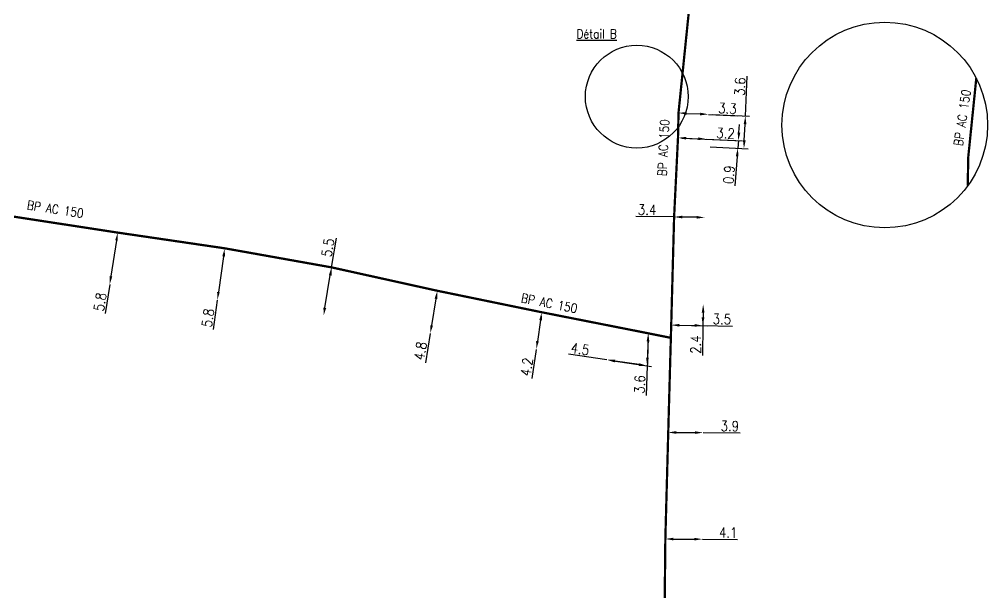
# Model space of a CAD drawing. Header units: millimetres. Extents: x 183997 to 185000, y 127999 to 129007.
# Drawn here: x 184881.2 to 184988.4, y 128350.5 to 128414 of the extents above; entities that cross this region are included whole.
import ezdxf
from ezdxf.enums import TextEntityAlignment as Align

# ---------------------------------------------------------------- set-up
doc = ezdxf.new("R2010")
doc.units = ezdxf.units.MM
doc.header["$PDMODE"] = 34
doc.linetypes.add('L_25_AP', pattern=[2000, 1000, 1000])
doc.layers.get('DEFPOINTS').update_dxf_attribs({"linetype": 'CONTINUOUS'})
doc.layers.add('L_150', color=1, linetype='CONTINUOUS')
doc.layers.add('L_900', color=7, linetype='CONTINUOUS')
doc.styles.get("Standard").update_dxf_attribs({"font": 'romans.shx', "width": 0.85})
doc.dimstyles.get("Standard").update_dxf_attribs({"dimtxt": 1.5, "dimasz": 1.2, "dimexe": 0.625, "dimexo": 0.625, "dimgap": 0.25, "dimtad": 1, "dimdec": 1, "dimzin": 0, "dimdsep": 46, "dimtxsty": 'Standard', "dimcen": -0.5, "dimadec": 0, "dimazin": 0, "dimtfac": 1, "dimtdec": 1, "dimtmove": 0, "dimatfit": 3, "dimfxl": 0, "dimtolj": 1, "dimtzin": 0, "dimarcsym": 0})

# ---------------------------------------------------------------- blocks, each defined once
blk = doc.blocks.new('*D159')
at = {"layer": 'DEFPOINTS', "color": 0, "linetype": 'Continuous', "transparency": 16777216}
for p in [(184957.48, 128403.45), (184957.2, 128399.86), (184961.42, 128399.67)]:
    blk.add_point(p, dxfattribs=at)
at = {"layer": 'L_150', "color": 0, "linetype": 'Continuous', "lineweight": -2, "transparency": 16777216}
for p, q in [((184961.58, 128403.26), (184961.79, 128407.68)), ((184957.94, 128403.43), (184962.05, 128403.24)), ((184961.46, 128400.57), (184961.54, 128402.36)), ((184957.67, 128399.84), (184961.89, 128399.65))]:
    blk.add_line(p, q, dxfattribs=at)
at = {"layer": 'L_150', "color": 0, "linetype": 'Continuous', "transparency": 16777216}
for points in [[(184961.39, 128402.37), (184961.69, 128402.36), (184961.58, 128403.26)], [(184961.31, 128400.57), (184961.61, 128400.56), (184961.42, 128399.67)]]:
    blk.add_solid(points, dxfattribs=at)
at = {"layer": 'L_150', "color": 0, "linetype": 'Continuous', "transparency": 16777216, "insert": (184960.98, 128406.53), "char_height": 1.125, "attachment_point": 5, "rotation": 87.3581}
blk.add_mtext('\\A1;3.6', dxfattribs=at)
blk = doc.blocks.new('*D1314')
at = {"layer": 'DEFPOINTS', "color": 0, "linetype": 'Continuous', "transparency": 16777216}
for p in [(184954.18, 128403.61), (184957.48, 128403.45), (184957.48, 128403.45)]:
    blk.add_point(p, dxfattribs=at)
at = {"layer": 'L_150', "color": 0, "linetype": 'Continuous', "lineweight": -2, "transparency": 16777216}
for p, q in [((184955.08, 128403.56), (184956.58, 128403.49)), ((184957.48, 128403.45), (184960.75, 128403.3))]:
    blk.add_line(p, q, dxfattribs=at)
at = {"layer": 'L_150', "color": 0, "linetype": 'Continuous', "transparency": 16777216}
for points in [[(184955.09, 128403.71), (184955.07, 128403.41), (184954.18, 128403.61)], [(184956.58, 128403.64), (184956.57, 128403.34), (184957.48, 128403.45)]]:
    blk.add_solid(points, dxfattribs=at)
at = {"layer": 'L_150', "color": 0, "linetype": 'Continuous', "transparency": 16777216, "insert": (184959.6, 128404.11), "char_height": 1.125, "attachment_point": 5, "rotation": 357.3581}
blk.add_mtext('\\A1;3.3', dxfattribs=at)
blk = doc.blocks.new('*D1315')
at = {"layer": 'DEFPOINTS', "color": 0, "linetype": 'Continuous', "transparency": 16777216}
for p in [(184956.91, 128382.41), (184956.91, 128382.41), (184953.37, 128380.12)]:
    blk.add_point(p, dxfattribs=at)
at = {"layer": 'L_150', "color": 0, "linetype": 'Continuous', "lineweight": -2, "transparency": 16777216}
for p, q in [((184956.9, 128381.51), (184956.89, 128380.96)), ((184953.84, 128380.11), (184957.34, 128380.05)), ((184956.87, 128380.06), (184956.82, 128376.74))]:
    blk.add_line(p, q, dxfattribs=at)
at = {"layer": 'L_150', "color": 0, "linetype": 'Continuous', "transparency": 16777216}
for points in [[(184956.75, 128381.51), (184957.05, 128381.51), (184956.91, 128382.41)], [(184956.74, 128380.96), (184957.04, 128380.96), (184956.87, 128380.06)]]:
    blk.add_solid(points, dxfattribs=at)
at = {"layer": 'L_150', "color": 0, "linetype": 'Continuous', "transparency": 16777216, "insert": (184956.09, 128377.96), "char_height": 1.125, "attachment_point": 5, "rotation": 89.0441}
blk.add_mtext('\\A1;2.4', dxfattribs=at)
blk = doc.blocks.new('*D1316')
at = {"layer": 'DEFPOINTS', "color": 0, "linetype": 'Continuous', "transparency": 16777216}
for p in [(184954.12, 128400.85), (184957.27, 128400.71), (184957.27, 128400.71)]:
    blk.add_point(p, dxfattribs=at)
at = {"layer": 'L_150', "color": 0, "linetype": 'Continuous', "lineweight": -2, "transparency": 16777216}
for p, q in [((184955.02, 128400.81), (184956.37, 128400.75)), ((184957.27, 128400.71), (184960.54, 128400.56))]:
    blk.add_line(p, q, dxfattribs=at)
at = {"layer": 'L_150', "color": 0, "linetype": 'Continuous', "transparency": 16777216}
for points in [[(184955.03, 128400.96), (184955.01, 128400.66), (184954.12, 128400.85)], [(184956.38, 128400.9), (184956.36, 128400.6), (184957.27, 128400.71)]]:
    blk.add_solid(points, dxfattribs=at)
at = {"layer": 'L_150', "color": 0, "linetype": 'Continuous', "transparency": 16777216, "insert": (184959.39, 128401.36), "char_height": 1.125, "attachment_point": 5, "rotation": 357.3581}
blk.add_mtext('\\A1;3.2', dxfattribs=at)
blk = doc.blocks.new('*D1317')
at = {"layer": 'DEFPOINTS', "color": 0, "linetype": 'Continuous', "transparency": 16777216}
for p in [(184954.12, 128400.85), (184957.2, 128399.86), (184960.74, 128399.7)]:
    blk.add_point(p, dxfattribs=at)
at = {"layer": 'L_150', "color": 0, "linetype": 'Continuous', "lineweight": -2, "transparency": 16777216}
for p, q in [((184960.87, 128401.44), (184960.94, 128402.34)), ((184954.59, 128400.83), (184961.27, 128400.52)), ((184957.67, 128399.84), (184961.2, 128399.68)), ((184960.8, 128400.55), (184960.74, 128399.7)), ((184960.67, 128398.8), (184960.42, 128395.55))]:
    blk.add_line(p, q, dxfattribs=at)
at = {"layer": 'L_150', "color": 0, "linetype": 'Continuous', "transparency": 16777216}
for points in [[(184960.72, 128401.46), (184961.02, 128401.43), (184960.8, 128400.55)], [(184960.52, 128398.81), (184960.82, 128398.79), (184960.74, 128399.7)]]:
    blk.add_solid(points, dxfattribs=at)
at = {"layer": 'L_150', "color": 0, "linetype": 'Continuous', "transparency": 16777216, "insert": (184959.76, 128396.77), "char_height": 1.125, "attachment_point": 5, "rotation": 85.6722}
blk.add_mtext('\\A1;0.9', dxfattribs=at)
blk = doc.blocks.new('*D1319')
at = {"layer": 'DEFPOINTS', "color": 0, "linetype": 'Continuous', "transparency": 16777216}
for p in [(184953.69, 128392.09), (184957.07, 128392.03), (184957.07, 128392.03)]:
    blk.add_point(p, dxfattribs=at)
at = {"layer": 'L_150', "color": 0, "linetype": 'Continuous', "lineweight": -2, "transparency": 16777216}
for p, q in [((184953.69, 128392.09), (184949.47, 128392.16)), ((184956.17, 128392.05), (184954.59, 128392.08))]:
    blk.add_line(p, q, dxfattribs=at)
at = {"layer": 'L_150', "color": 0, "linetype": 'Continuous', "transparency": 16777216}
for points in [[(184954.6, 128392.23), (184954.59, 128391.93), (184953.69, 128392.09)], [(184956.18, 128392.2), (184956.17, 128391.9), (184957.07, 128392.03)]]:
    blk.add_solid(points, dxfattribs=at)
at = {"layer": 'L_150', "color": 0, "linetype": 'Continuous', "transparency": 16777216, "insert": (184950.7, 128392.89), "char_height": 1.125, "attachment_point": 5, "rotation": 359.0441}
blk.add_mtext('\\A1;3.4', dxfattribs=at)
blk = doc.blocks.new('*D1321')
at = {"layer": 'DEFPOINTS', "color": 0, "linetype": 'Continuous', "transparency": 16777216}
for p in [(184956.91, 128382.41), (184953.37, 128380.12), (184956.87, 128380.06)]:
    blk.add_point(p, dxfattribs=at)
at = {"layer": 'L_150', "color": 0, "linetype": 'Continuous', "lineweight": -2, "transparency": 16777216}
for p, q in [((184956.91, 128381.94), (184956.87, 128379.59)), ((184954.27, 128380.1), (184955.97, 128380.08)), ((184956.87, 128380.06), (184960.15, 128380.01))]:
    blk.add_line(p, q, dxfattribs=at)
at = {"layer": 'L_150', "color": 0, "linetype": 'Continuous', "transparency": 16777216}
for points in [[(184954.28, 128380.25), (184954.27, 128379.95), (184953.37, 128380.12)], [(184955.98, 128380.23), (184955.97, 128379.93), (184956.87, 128380.06)]]:
    blk.add_solid(points, dxfattribs=at)
at = {"layer": 'L_150', "color": 0, "linetype": 'Continuous', "transparency": 16777216, "insert": (184958.98, 128380.78), "char_height": 1.125, "attachment_point": 5, "rotation": 359.0441}
blk.add_mtext('\\A1;3.5', dxfattribs=at)
blk = doc.blocks.new('*D1325')
at = {"layer": 'DEFPOINTS', "color": 0, "linetype": 'Continuous', "transparency": 16777216}
for p in [(184953.04, 128368.23), (184956.89, 128368.21), (184956.89, 128368.21)]:
    blk.add_point(p, dxfattribs=at)
at = {"layer": 'L_150', "color": 0, "linetype": 'Continuous', "lineweight": -2, "transparency": 16777216}
for p, q in [((184953.94, 128368.23), (184955.99, 128368.22)), ((184956.89, 128368.21), (184961.02, 128368.19))]:
    blk.add_line(p, q, dxfattribs=at)
at = {"layer": 'L_150', "color": 0, "linetype": 'Continuous', "transparency": 16777216}
for points in [[(184953.94, 128368.38), (184953.94, 128368.08), (184953.04, 128368.23)], [(184955.99, 128368.37), (184955.99, 128368.07), (184956.89, 128368.21)]]:
    blk.add_solid(points, dxfattribs=at)
at = {"layer": 'L_150', "color": 0, "linetype": 'Continuous', "transparency": 16777216, "insert": (184959.86, 128368.94), "char_height": 1.125, "attachment_point": 5, "rotation": 359.6716}
blk.add_mtext('\\A1;3.9', dxfattribs=at)
blk = doc.blocks.new('*D1327')
at = {"layer": 'DEFPOINTS', "color": 0, "linetype": 'Continuous', "transparency": 16777216}
for p in [(184952.72, 128356.44), (184956.82, 128356.42), (184956.82, 128356.42)]:
    blk.add_point(p, dxfattribs=at)
at = {"layer": 'L_150', "color": 0, "linetype": 'Continuous', "lineweight": -2, "transparency": 16777216}
for p, q in [((184953.62, 128356.43), (184955.92, 128356.42)), ((184956.82, 128356.42), (184960.72, 128356.39))]:
    blk.add_line(p, q, dxfattribs=at)
at = {"layer": 'L_150', "color": 0, "linetype": 'Continuous', "transparency": 16777216}
for points in [[(184953.62, 128356.58), (184953.62, 128356.28), (184952.72, 128356.44)], [(184955.92, 128356.57), (184955.92, 128356.27), (184956.82, 128356.42)]]:
    blk.add_solid(points, dxfattribs=at)
at = {"layer": 'L_150', "color": 0, "linetype": 'Continuous', "transparency": 16777216, "insert": (184959.68, 128357.15), "char_height": 1.125, "attachment_point": 5, "rotation": 359.6716}
blk.add_mtext('\\A1;4.1', dxfattribs=at)
blk = doc.blocks.new('*D1344')
at = {"layer": 'DEFPOINTS', "color": 0, "linetype": 'Continuous', "transparency": 16777216}
for p in [(184950.83, 128379.21), (184946.26, 128376.27), (184946.26, 128376.27)]:
    blk.add_point(p, dxfattribs=at)
at = {"layer": 'L_150', "color": 0, "linetype": 'Continuous', "lineweight": -2, "transparency": 16777216}
for p, q in [((184950.81, 128378.74), (184950.69, 128375.14)), ((184946.26, 128376.27), (184942, 128376.9)), ((184949.82, 128375.74), (184947.15, 128376.14))]:
    blk.add_line(p, q, dxfattribs=at)
at = {"layer": 'L_150', "color": 0, "linetype": 'Continuous', "transparency": 16777216}
for points in [[(184947.17, 128376.29), (184947.12, 128375.99), (184946.26, 128376.27)], [(184949.84, 128375.89), (184949.8, 128375.59), (184950.71, 128375.61)]]:
    blk.add_solid(points, dxfattribs=at)
at = {"layer": 'L_150', "color": 0, "linetype": 'Continuous', "transparency": 16777216, "insert": (184943.28, 128377.47), "char_height": 1.125, "attachment_point": 5, "rotation": 351.5529}
blk.add_mtext('\\A1;4.5', dxfattribs=at)
blk = doc.blocks.new('*D1350')
at = {"layer": 'DEFPOINTS', "color": 0, "linetype": 'Continuous', "transparency": 16777216}
for p in [(184939.04, 128381.54), (184938.43, 128377.43), (184938.43, 128377.43)]:
    blk.add_point(p, dxfattribs=at)
at = {"layer": 'L_150', "color": 0, "linetype": 'Continuous', "lineweight": -2, "transparency": 16777216}
for p, q in [((184938.91, 128380.65), (184938.56, 128378.32)), ((184938.43, 128377.43), (184937.95, 128374.19))]:
    blk.add_line(p, q, dxfattribs=at)
at = {"layer": 'L_150', "color": 0, "linetype": 'Continuous', "transparency": 16777216}
for points in [[(184938.76, 128380.67), (184939.06, 128380.63), (184939.04, 128381.54)], [(184938.42, 128378.35), (184938.71, 128378.3), (184938.43, 128377.43)]]:
    blk.add_solid(points, dxfattribs=at)
at = {"layer": 'L_150', "color": 0, "linetype": 'Continuous', "transparency": 16777216, "insert": (184937.38, 128375.48), "char_height": 1.125, "attachment_point": 5, "rotation": 81.5529}
blk.add_mtext('\\A1;4.2', dxfattribs=at)
blk = doc.blocks.new('*D1351')
at = {"layer": 'DEFPOINTS', "color": 0, "linetype": 'Continuous', "transparency": 16777216}
for p in [(184927.48, 128383.92), (184926.7, 128379.19), (184926.7, 128379.19)]:
    blk.add_point(p, dxfattribs=at)
at = {"layer": 'L_150', "color": 0, "linetype": 'Continuous', "lineweight": -2, "transparency": 16777216}
for p, q in [((184927.33, 128383.03), (184926.85, 128380.07)), ((184926.7, 128379.19), (184926.17, 128375.95))]:
    blk.add_line(p, q, dxfattribs=at)
at = {"layer": 'L_150', "color": 0, "linetype": 'Continuous', "transparency": 16777216}
for points in [[(184927.19, 128383.06), (184927.48, 128383.01), (184927.48, 128383.92)], [(184926.7, 128380.1), (184926.99, 128380.05), (184926.7, 128379.19)]]:
    blk.add_solid(points, dxfattribs=at)
at = {"layer": 'L_150', "color": 0, "linetype": 'Continuous', "transparency": 16777216, "insert": (184925.62, 128377.25), "char_height": 1.125, "attachment_point": 5, "rotation": 80.6258}
blk.add_mtext('\\A1;4.8', dxfattribs=at)
blk = doc.blocks.new('*D1352')
at = {"layer": 'DEFPOINTS', "color": 0, "linetype": 'Continuous', "transparency": 16777216}
for p in [(184950.83, 128379.21), (184946.26, 128376.27), (184950.71, 128375.61)]:
    blk.add_point(p, dxfattribs=at)
at = {"layer": 'L_150', "color": 0, "linetype": 'Continuous', "lineweight": -2, "transparency": 16777216}
for p, q in [((184950.8, 128378.31), (184950.74, 128376.51)), ((184946.72, 128376.2), (184951.17, 128375.54)), ((184950.71, 128375.61), (184950.6, 128372.33))]:
    blk.add_line(p, q, dxfattribs=at)
at = {"layer": 'L_150', "color": 0, "linetype": 'Continuous', "transparency": 16777216}
for points in [[(184950.65, 128378.31), (184950.95, 128378.3), (184950.83, 128379.21)], [(184950.59, 128376.51), (184950.89, 128376.51), (184950.71, 128375.61)]]:
    blk.add_solid(points, dxfattribs=at)
at = {"layer": 'L_150', "color": 0, "linetype": 'Continuous', "transparency": 16777216, "insert": (184949.89, 128373.55), "char_height": 1.125, "attachment_point": 5, "rotation": 88.1205}
blk.add_mtext('\\A1;3.6', dxfattribs=at)
blk = doc.blocks.new('*D1354')
at = {"layer": 'DEFPOINTS', "color": 0, "linetype": 'Continuous', "transparency": 16777216}
for p in [(184915.77, 128386.51), (184914.89, 128381.14), (184914.89, 128381.14)]:
    blk.add_point(p, dxfattribs=at)
at = {"layer": 'L_150', "color": 0, "linetype": 'Continuous', "lineweight": -2, "transparency": 16777216}
for p, q in [((184915.77, 128386.51), (184916.31, 128389.75)), ((184915.03, 128382.02), (184915.63, 128385.63))]:
    blk.add_line(p, q, dxfattribs=at)
at = {"layer": 'L_150', "color": 0, "linetype": 'Continuous', "transparency": 16777216}
for points in [[(184915.48, 128385.65), (184915.77, 128385.6), (184915.77, 128386.51)], [(184914.88, 128382.05), (184915.18, 128382), (184914.89, 128381.14)]]:
    blk.add_solid(points, dxfattribs=at)
at = {"layer": 'L_150', "color": 0, "linetype": 'Continuous', "transparency": 16777216, "insert": (184915.37, 128388.7), "char_height": 1.125, "attachment_point": 5, "rotation": 80.6258}
blk.add_mtext('\\A1;5.5', dxfattribs=at)
blk = doc.blocks.new('*D1355')
at = {"layer": 'DEFPOINTS', "color": 0, "linetype": 'Continuous', "transparency": 16777216}
for p in [(184892.1, 128390.36), (184891.22, 128384.63), (184891.22, 128384.63)]:
    blk.add_point(p, dxfattribs=at)
at = {"layer": 'L_150', "color": 0, "linetype": 'Continuous', "lineweight": -2, "transparency": 16777216}
for p, q in [((184891.96, 128389.47), (184891.36, 128385.52)), ((184891.22, 128384.63), (184890.72, 128381.39))]:
    blk.add_line(p, q, dxfattribs=at)
at = {"layer": 'L_150', "color": 0, "linetype": 'Continuous', "transparency": 16777216}
for points in [[(184891.82, 128389.5), (184892.11, 128389.45), (184892.1, 128390.36)], [(184891.21, 128385.54), (184891.5, 128385.5), (184891.22, 128384.63)]]:
    blk.add_solid(points, dxfattribs=at)
at = {"layer": 'L_150', "color": 0, "linetype": 'Continuous', "transparency": 16777216, "insert": (184890.16, 128382.68), "char_height": 1.125, "attachment_point": 5, "rotation": 81.2537}
blk.add_mtext('\\A1;5.8', dxfattribs=at)
blk = doc.blocks.new('*D1356')
at = {"layer": 'DEFPOINTS', "color": 0, "linetype": 'Continuous', "transparency": 16777216}
for p in [(184903.95, 128388.62), (184903.13, 128382.88), (184903.13, 128382.88)]:
    blk.add_point(p, dxfattribs=at)
at = {"layer": 'L_150', "color": 0, "linetype": 'Continuous', "lineweight": -2, "transparency": 16777216}
for p, q in [((184903.82, 128387.73), (184903.25, 128383.77)), ((184903.13, 128382.88), (184902.66, 128379.64))]:
    blk.add_line(p, q, dxfattribs=at)
at = {"layer": 'L_150', "color": 0, "linetype": 'Continuous', "transparency": 16777216}
for points in [[(184903.68, 128387.75), (184903.97, 128387.71), (184903.95, 128388.62)], [(184903.11, 128383.79), (184903.4, 128383.75), (184903.13, 128382.88)]]:
    blk.add_solid(points, dxfattribs=at)
at = {"layer": 'L_150', "color": 0, "linetype": 'Continuous', "transparency": 16777216, "insert": (184902.09, 128380.92), "char_height": 1.125, "attachment_point": 5, "rotation": 81.8079}
blk.add_mtext('\\A1;5.8', dxfattribs=at)

msp = doc.modelspace()

# ---------------------------------------------------------------- linework, layer by layer
at = {"layer": 'L_150', "linetype": 'L_25_AP', "ltscale": 0.5, "const_width": 0.25, "flags": 128}
for points in [[(184963.17, 128458.3), (184961.94, 128453.26), (184959.2, 128442.15), (184959.2, 128442.15), (184957.47, 128430.37), (184957.47, 128430.37), (184957.47, 128430.37), (184955.73, 128418.84), (184955.73, 128418.84), (184954.18, 128403.64), (184954.12, 128400.85), (184953.69, 128392.09), (184953.69, 128392.09), (184953.37, 128380.12), (184953.33, 128378.71), (184953.04, 128368.23), (184953.04, 128368.23), (184952.72, 128356.44), (184952.72, 128356.44), (184952.6, 128344.5), (184952.6, 128344.5), (184952.63, 128332.59), (184952.72, 128320.31), (184952.6, 128313.31), (184952.41, 128308.22), (184952.62, 128306.96), (184952.63, 128306.27), (184952.64, 128305.87)], [(184787.48, 128403.57), (184788.26, 128402.94), (184796.53, 128402.12), (184808.55, 128400.75), (184808.55, 128400.75), (184820.5, 128399.6), (184820.5, 128399.6), (184832.54, 128398.38), (184832.54, 128398.38), (184843.33, 128396.88), (184843.33, 128396.88), (184855.4, 128395.76), (184867.28, 128394.12), (184868.62, 128394.85), (184869.6, 128394.7), (184871.31, 128394.44), (184871.43, 128393.23), (184871.43, 128393.23), (184880.24, 128392.18), (184880.24, 128392.18), (184892.1, 128390.36), (184892.1, 128390.36), (184903.95, 128388.62), (184903.95, 128388.62), (184915.77, 128386.51), (184915.77, 128386.51), (184915.77, 128386.51), (184927.48, 128383.92), (184927.48, 128383.92), (184939.04, 128381.54), (184939.04, 128381.54), (184950.83, 128379.21), (184950.83, 128379.21), (184953.33, 128378.71)]]:
    msp.add_lwpolyline(points, dxfattribs=at)
at = {"layer": 'L_900', "color": 1, "linetype": 'Continuous', "ltscale": 0.5, "const_width": 0.25, "flags": 128}
msp.add_lwpolyline([(184986.19, 128395.54), (184986.25, 128398.73), (184986.25, 128398.73), (184987.14, 128407.46)], dxfattribs=at)
at = {"layer": 'L_900', "ltscale": 0.5}
for centre, radius in [((184977.01, 128402.27), 11.38), ((184949.56, 128405.41), 5.69)]:
    msp.add_circle(centre, radius, dxfattribs=at)

# ---------------------------------------------------------------- texts
at = {"layer": 'L_150', "linetype": 'Continuous', "width": 0.85}
for rotation, p in [(87.2066, (184952.51, 128399.76)), (351.2827, (184885.2, 128392.95)), (348.8157, (184939.87, 128382.54))]:
    msp.add_text('BP AC 150', height=1, rotation=rotation, dxfattribs=at).set_placement(p, align=Align.MIDDLE)
at = {"layer": 'L_900', "color": 1, "linetype": 'Continuous', "width": 0.85}
msp.add_text('BP AC 150', height=1, rotation=81.5404, dxfattribs=at).set_placement((184985.58, 128403.07), align=Align.MIDDLE)
at = {"layer": 'L_900', "insert": (184942.88, 128412.86), "char_height": 1, "attachment_point": 1}
msp.add_mtext_dynamic_manual_height_columns('{\\LDétail B}', width=19.1551, gutter_width=5, heights=[0], dxfattribs=at)

# ---------------------------------------------------------------- dimensions: what is measured, and where the dimension line sits
at = {"layer": 'L_150', "linetype": 'Continuous'}
for base, p1, p2, angle, picture, middle in [((184961.42, 128399.67), (184957.48, 128403.45), (184957.2, 128399.86), 87.3581, '*D159', (184961.73, 128406.49)), ((184957.48, 128403.45), (184954.18, 128403.61), (184957.48, 128403.45), 177.3581, '*D1314', (184959.56, 128403.36)), ((184957.2684, 128400.7092), (184954.1218, 128400.8544), (184957.2684, 128400.7092), 177.3581, '*D1316', (184959.3555, 128400.6129)), ((184957.07, 128392.03), (184953.69, 128392.09), (184957.07, 128392.03), 179.0441, '*D1319', (184950.68, 128392.14)), ((184891.22, 128384.63), (184892.1, 128390.36), (184891.22, 128384.63), 81.2537, '*D1355', (184890.9, 128382.56)), ((184914.89, 128381.14), (184915.77, 128386.51), (184914.89, 128381.14), 80.6258, '*D1354', (184916.11, 128388.58)), ((184903.13, 128382.88), (184903.95, 128388.62), (184903.13, 128382.88), 81.8079, '*D1356', (184902.83, 128380.81)), ((184926.7, 128379.19), (184927.48, 128383.92), (184926.7, 128379.19), 80.6258, '*D1351', (184926.36, 128377.12)), ((184956.91, 128382.41), (184953.37, 128380.12), (184956.91, 128382.41), 269.0441, '*D1315', (184956.84, 128377.95)), ((184956.87, 128380.06), (184953.37, 128380.12), (184956.91, 128382.41), 179.0441, '*D1321', (184958.96, 128380.03)), ((184938.4323, 128377.4334), (184939.0419, 128381.5383), (184938.4323, 128377.4334), 81.5529, '*D1350', (184938.1254, 128375.3667)), ((184956.89, 128368.21), (184953.04, 128368.23), (184956.89, 128368.21), 179.6716, '*D1325', (184959.85, 128368.19)), ((184956.82, 128356.42), (184952.72, 128356.44), (184956.82, 128356.42), 179.6716, '*D1327', (184959.67, 128356.4))]:
    dim = msp.add_linear_dim(base=base, p1=p1, p2=p2, angle=angle, dimstyle='Standard', override={"dimscale": 0.75}, dxfattribs=at)
    dim.commit()
    dim.dimension.update_dxf_attribs({"geometry": picture, "text_midpoint": middle, "dimtype": 160})
for base, p1, p2, angle, text, override, picture, middle in [((184960.74, 128399.7), (184954.12, 128400.85), (184957.2, 128399.86), 85.6722, '0.9', {"dimscale": 0.75, "dimatfit": 0}, '*D1317', (184960.51, 128396.71)), ((184946.26, 128376.27), (184950.83, 128379.21), (184946.26, 128376.27), 351.5529, '4.5', {"dimscale": 0.75}, '*D1344', (184943.17, 128376.73)), ((184950.71, 128375.61), (184950.83, 128379.21), (184946.26, 128376.27), 88.1205, '3.6', {"dimscale": 0.75}, '*D1352', (184950.64, 128373.52))]:
    dim = msp.add_linear_dim(base=base, p1=p1, p2=p2, angle=angle, text=text, dimstyle='Standard', override=override, dxfattribs=at)
    dim.commit()
    dim.dimension.update_dxf_attribs({"geometry": picture, "text_midpoint": middle, "dimtype": 160})

doc.saveas('drawing.dxf')
